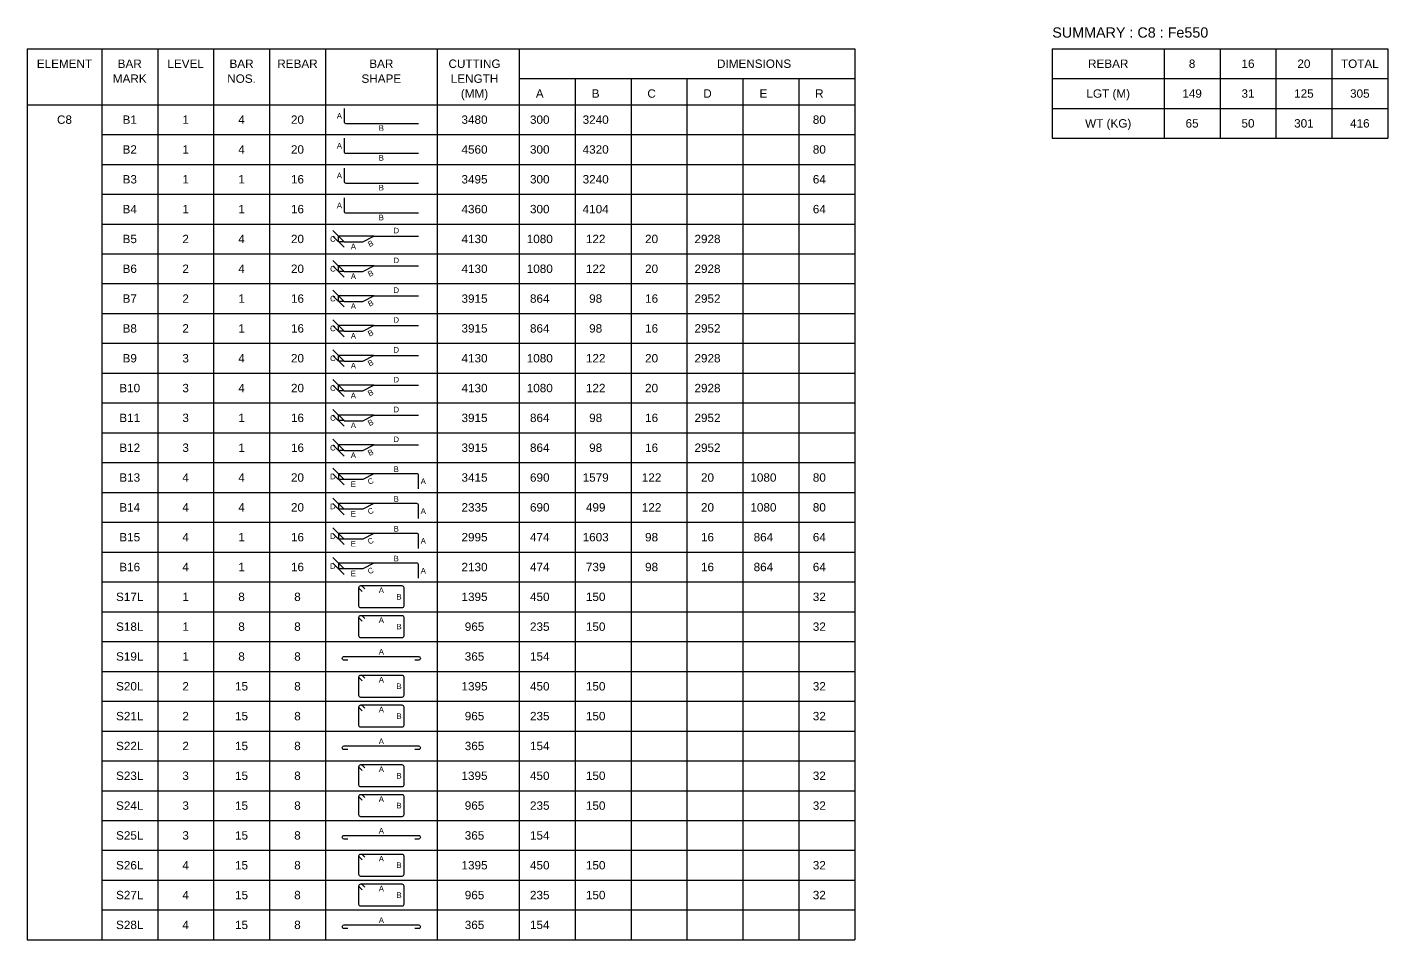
# Model space of a CAD drawing. Header units: inches. Extents: x -816171 to 9366335, y -450961 to 689132.
# Drawn here: x 402185 to 438685, y -27738 to -3259 of the extents above; entities that cross this region are included whole.
import ezdxf
from ezdxf.enums import TextEntityAlignment as Align

# ---------------------------------------------------------------- set-up
doc = ezdxf.new("R2010")
doc.units = ezdxf.units.IN
doc.header["$MEASUREMENT"] = 0
for name, color, linetype in [('Dim', 31, 'Continuous'), ('Reinforcement', 130, 'Continuous'), ('Schedule Border', 60, 'Continuous'), ('Schedule Header', 4, 'Continuous'), ('Text', 31, 'Continuous')]:
    doc.layers.add(name, color=color, linetype=linetype)
doc.styles.add('SC-BBS1', font='SansSerif')
doc.styles.get("Standard").update_dxf_attribs({"font": 'txt.shx'})
doc.dimstyles.new('SCBBSDim', dxfattribs={"dimtxt": 225, "dimasz": 0.18, "dimexe": 0, "dimexo": 0, "dimgap": 0, "dimtad": 1, "dimtoh": 1, "dimdec": 0, "dimzin": 0, "dimdsep": 46, "dimtxsty": 'Standard', "dimtsz": 150, "dimcen": 0.09, "dimclrd": 8, "dimclre": 8, "dimclrt": 3, "dimadec": 0, "dimazin": 0, "dimtfac": 1, "dimtdec": 0, "dimtix": 1, "dimtofl": 0, "dimtmove": 0, "dimatfit": 3, "dimfxl": 1, "dimtolj": 1, "dimtzin": 0, "dimarcsym": 0})

# ---------------------------------------------------------------- blocks, each defined once
blk = doc.blocks.new('*D624')
at = {"layer": 'DEFPOINTS', "color": 0, "transparency": 16777216}
for p in [(410535, -8863), (410685, -9013), (411485, -8863)]:
    blk.add_point(p, dxfattribs=at)
at = {"layer": 'Dim', "color": 8, "lineweight": -2, "transparency": 16777216}
for p, q in [((410685, -9013), (410385, -8713)), ((410685, -9163), (410385, -8863)), ((411485, -8863), (410535, -8863)), ((410535, -9013), (410535, -8863)), ((410685, -9013), (410535, -9013))]:
    blk.add_line(p, q, dxfattribs=at)
blk = doc.blocks.new('*D625')
at = {"layer": 'DEFPOINTS', "color": 0, "transparency": 16777216}
for p in [(410535, -9663), (410685, -9813), (411485, -9663)]:
    blk.add_point(p, dxfattribs=at)
at = {"layer": 'Dim', "color": 8, "lineweight": -2, "transparency": 16777216}
for p, q in [((410685, -9813), (410385, -9513)), ((410685, -9963), (410385, -9663)), ((411485, -9663), (410535, -9663)), ((410535, -9813), (410535, -9663)), ((410685, -9813), (410535, -9813))]:
    blk.add_line(p, q, dxfattribs=at)
blk = doc.blocks.new('*D626')
at = {"layer": 'DEFPOINTS', "color": 0, "transparency": 16777216}
for p in [(410535, -10463), (411485, -10463), (410685, -10613)]:
    blk.add_point(p, dxfattribs=at)
at = {"layer": 'Dim', "color": 8, "lineweight": -2, "transparency": 16777216}
for p, q in [((410685, -10613), (410385, -10313)), ((410685, -10763), (410385, -10463)), ((411485, -10463), (410535, -10463)), ((410535, -10613), (410535, -10463)), ((410685, -10613), (410535, -10613))]:
    blk.add_line(p, q, dxfattribs=at)
blk = doc.blocks.new('*D627')
at = {"layer": 'DEFPOINTS', "color": 0, "transparency": 16777216}
for p in [(410535, -11263), (411485, -11263), (410685, -11413)]:
    blk.add_point(p, dxfattribs=at)
at = {"layer": 'Dim', "color": 8, "lineweight": -2, "transparency": 16777216}
for p, q in [((410685, -11413), (410385, -11113)), ((410685, -11563), (410385, -11263)), ((411485, -11263), (410535, -11263)), ((410535, -11413), (410535, -11263)), ((410685, -11413), (410535, -11413))]:
    blk.add_line(p, q, dxfattribs=at)
blk = doc.blocks.new('*D628')
at = {"layer": 'DEFPOINTS', "color": 0, "transparency": 16777216}
for p in [(410535, -12063), (410685, -12213), (411485, -12063)]:
    blk.add_point(p, dxfattribs=at)
at = {"layer": 'Dim', "color": 8, "lineweight": -2, "transparency": 16777216}
for p, q in [((410685, -12213), (410385, -11913)), ((410685, -12363), (410385, -12063)), ((411485, -12063), (410535, -12063)), ((410535, -12213), (410535, -12063)), ((410685, -12213), (410535, -12213))]:
    blk.add_line(p, q, dxfattribs=at)
blk = doc.blocks.new('*D629')
at = {"layer": 'DEFPOINTS', "color": 0, "transparency": 16777216}
for p in [(410535, -12863), (410685, -13013), (411485, -12863)]:
    blk.add_point(p, dxfattribs=at)
at = {"layer": 'Dim', "color": 8, "lineweight": -2, "transparency": 16777216}
for p, q in [((410685, -13013), (410385, -12713)), ((410685, -13163), (410385, -12863)), ((411485, -12863), (410535, -12863)), ((410535, -13013), (410535, -12863)), ((410685, -13013), (410535, -13013))]:
    blk.add_line(p, q, dxfattribs=at)
blk = doc.blocks.new('*D630')
at = {"layer": 'DEFPOINTS', "color": 0, "transparency": 16777216}
for p in [(410535, -13663), (410685, -13813), (411485, -13663)]:
    blk.add_point(p, dxfattribs=at)
at = {"layer": 'Dim', "color": 8, "lineweight": -2, "transparency": 16777216}
for p, q in [((410685, -13813), (410385, -13513)), ((410685, -13963), (410385, -13663)), ((411485, -13663), (410535, -13663)), ((410535, -13813), (410535, -13663)), ((410685, -13813), (410535, -13813))]:
    blk.add_line(p, q, dxfattribs=at)
blk = doc.blocks.new('*D631')
at = {"layer": 'DEFPOINTS', "color": 0, "transparency": 16777216}
for p in [(410535, -14463), (411485, -14463), (410685, -14613)]:
    blk.add_point(p, dxfattribs=at)
at = {"layer": 'Dim', "color": 8, "lineweight": -2, "transparency": 16777216}
for p, q in [((410685, -14613), (410385, -14313)), ((410685, -14763), (410385, -14463)), ((411485, -14463), (410535, -14463)), ((410535, -14613), (410535, -14463)), ((410685, -14613), (410535, -14613))]:
    blk.add_line(p, q, dxfattribs=at)
blk = doc.blocks.new('*D632')
at = {"layer": 'DEFPOINTS', "color": 0, "transparency": 16777216}
for p in [(411485, -15238), (410535, -15388), (411185, -15388)]:
    blk.add_point(p, dxfattribs=at)
at = {"layer": 'Dim', "color": 8, "lineweight": -2, "transparency": 16777216}
for p, q in [((410685, -15388), (410385, -15088)), ((410685, -15538), (410385, -15238)), ((411485, -15238), (410535, -15238)), ((410535, -15238), (410535, -15388)), ((411185, -15388), (410535, -15388))]:
    blk.add_line(p, q, dxfattribs=at)
blk = doc.blocks.new('*D633')
at = {"layer": 'DEFPOINTS', "color": 0, "transparency": 16777216}
for p in [(411485, -16038), (410535, -16188), (411185, -16188)]:
    blk.add_point(p, dxfattribs=at)
at = {"layer": 'Dim', "color": 8, "lineweight": -2, "transparency": 16777216}
for p, q in [((410685, -16188), (410385, -15888)), ((410685, -16338), (410385, -16038)), ((411485, -16038), (410535, -16038)), ((410535, -16038), (410535, -16188)), ((411185, -16188), (410535, -16188))]:
    blk.add_line(p, q, dxfattribs=at)
blk = doc.blocks.new('*D634')
at = {"layer": 'DEFPOINTS', "color": 0, "transparency": 16777216}
for p in [(410535, -16988), (411185, -16988), (411485, -16838)]:
    blk.add_point(p, dxfattribs=at)
at = {"layer": 'Dim', "color": 8, "lineweight": -2, "transparency": 16777216}
for p, q in [((410685, -16988), (410385, -16688)), ((410685, -17138), (410385, -16838)), ((411485, -16838), (410535, -16838)), ((410535, -16838), (410535, -16988)), ((411185, -16988), (410535, -16988))]:
    blk.add_line(p, q, dxfattribs=at)
blk = doc.blocks.new('*D635')
at = {"layer": 'DEFPOINTS', "color": 0, "transparency": 16777216}
for p in [(410535, -17788), (411185, -17788), (411485, -17638)]:
    blk.add_point(p, dxfattribs=at)
at = {"layer": 'Dim', "color": 8, "lineweight": -2, "transparency": 16777216}
for p, q in [((410685, -17788), (410385, -17488)), ((410685, -17938), (410385, -17638)), ((411485, -17638), (410535, -17638)), ((410535, -17638), (410535, -17788)), ((411185, -17788), (410535, -17788))]:
    blk.add_line(p, q, dxfattribs=at)

msp = doc.modelspace()

# ---------------------------------------------------------------- linework, layer by layer
at = {"layer": 'Reinforcement'}
for points in [[(410684.81876, -5438.34735), (410684.81876, -5788.34735, 0.5), (410734.81876, -5838.34735), (412684.81876, -5838.34735)], [(410684.81876, -6238.34735), (410684.81876, -6588.34735, 0.5), (410734.81876, -6638.34735), (412684.81876, -6638.34735)], [(410684.81876, -7038.34735), (410684.81876, -7388.34735, 0.5), (410734.81876, -7438.34735), (412684.81876, -7438.34735)], [(410684.81876, -7838.34735), (410684.81876, -8188.34735, 0.5), (410734.81876, -8238.34735), (412684.81876, -8238.34735)], [(412684.81876, -15638.34735), (412684.81876, -15288.34735, 0.5), (412634.81876, -15238.34735), (411484.81876, -15238.34735), (411184.81876, -15388.34735), (410684.81876, -15388.34735)], [(412684.81876, -16438.34735), (412684.81876, -16088.34735, 0.5), (412634.81876, -16038.34735), (411484.81876, -16038.34735), (411184.81876, -16188.34735), (410684.81876, -16188.34735)], [(412684.81876, -17238.34735), (412684.81876, -16888.34735, 0.5), (412634.81876, -16838.34735), (411484.81876, -16838.34735), (411184.81876, -16988.34735), (410684.81876, -16988.34735)], [(412684.81876, -18038.34735), (412684.81876, -17688.34735, 0.5), (412634.81876, -17638.34735), (411484.81876, -17638.34735), (411184.81876, -17788.34735), (410684.81876, -17788.34735)], [(411170.17469, -18394.41317), (411099.46362, -18323.70288, -0.1989123674), (411084.81876, -18288.34735, -0.4142046237), (411134.81876, -18238.34735, -0.1989044359), (411170.17391, -18252.99181), (411240.88497, -18323.7021)], [(411170.17469, -19194.41317), (411099.46362, -19123.70288, -0.1989123674), (411084.81876, -19088.34735, -0.4142046237), (411134.81876, -19038.34735, -0.1989044359), (411170.17391, -19052.99181), (411240.88497, -19123.7021)], [(410784.81876, -20238.34735), (410684.81876, -20238.34735, -1), (410684.81876, -20138.34735), (412684.81876, -20138.34735, -1), (412684.81876, -20238.34735), (412584.81876, -20238.34735)], [(411170.17469, -20794.41317), (411099.46362, -20723.70288, -0.1989123674), (411084.81876, -20688.34735, -0.4142046237), (411134.81876, -20638.34735, -0.1989044359), (411170.17391, -20652.99181), (411240.88497, -20723.7021)], [(411170.17469, -21594.41317), (411099.46362, -21523.70288, -0.1989123674), (411084.81876, -21488.34735, -0.4142046237), (411134.81876, -21438.34735, -0.1989044359), (411170.17391, -21452.99181), (411240.88497, -21523.7021)], [(410784.81876, -22638.34735), (410684.81876, -22638.34735, -1), (410684.81876, -22538.34735), (412684.81876, -22538.34735, -1), (412684.81876, -22638.34735), (412584.81876, -22638.34735)], [(411170.17469, -23194.41317), (411099.46362, -23123.70288, -0.1989123674), (411084.81876, -23088.34735, -0.4142046237), (411134.81876, -23038.34735, -0.1989044359), (411170.17391, -23052.99181), (411240.88497, -23123.7021)], [(411170.17469, -23994.41317), (411099.46362, -23923.70288, -0.1989123674), (411084.81876, -23888.34735, -0.4142046237), (411134.81876, -23838.34735, -0.1989044359), (411170.17391, -23852.99181), (411240.88497, -23923.7021)], [(410784.81876, -25038.34735), (410684.81876, -25038.34735, -1), (410684.81876, -24938.34735), (412684.81876, -24938.34735, -1), (412684.81876, -25038.34735), (412584.81876, -25038.34735)], [(411170.17469, -25594.41317), (411099.46362, -25523.70288, -0.1989123674), (411084.81876, -25488.34735, -0.4142046237), (411134.81876, -25438.34735, -0.1989044359), (411170.17391, -25452.99181), (411240.88497, -25523.7021)], [(411170.17469, -26394.41317), (411099.46362, -26323.70288, -0.1989123674), (411084.81876, -26288.34735, -0.4142046237), (411134.81876, -26238.34735, -0.1989044359), (411170.17391, -26252.99181), (411240.88497, -26323.7021)], [(410784.81876, -27438.34735), (410684.81876, -27438.34735, -1), (410684.81876, -27338.34735), (412684.81876, -27338.34735, -1), (412684.81876, -27438.34735), (412584.81876, -27438.34735)]]:
    msp.add_lwpolyline(points, format="xyb", dxfattribs=at)
for points in [[(410684.81876, -9013.34735), (411184.81876, -9013.34735), (411484.81876, -8863.34735), (412684.81876, -8863.34735)], [(410684.81876, -9813.34735), (411184.81876, -9813.34735), (411484.81876, -9663.34735), (412684.81876, -9663.34735)], [(410684.81876, -10613.34735), (411184.81876, -10613.34735), (411484.81876, -10463.34735), (412684.81876, -10463.34735)], [(410684.81876, -11413.34735), (411184.81876, -11413.34735), (411484.81876, -11263.34735), (412684.81876, -11263.34735)], [(410684.81876, -12213.34735), (411184.81876, -12213.34735), (411484.81876, -12063.34735), (412684.81876, -12063.34735)], [(410684.81876, -13013.34735), (411184.81876, -13013.34735), (411484.81876, -12863.34735), (412684.81876, -12863.34735)], [(410684.81876, -13813.34735), (411184.81876, -13813.34735), (411484.81876, -13663.34735), (412684.81876, -13663.34735)], [(410684.81876, -14613.34735), (411184.81876, -14613.34735), (411484.81876, -14463.34735), (412684.81876, -14463.34735)]]:
    msp.add_lwpolyline(points, dxfattribs=at)
for points in [[(411084.81876, -18288.34735, -0.4142046237), (411134.81876, -18238.34735), (412234.81876, -18238.34735, -0.4142046237), (412284.81876, -18288.34735), (412284.81876, -18788.34735, -0.4142046237), (412234.81876, -18838.34735), (411134.81876, -18838.34735, -0.4142046237), (411084.81876, -18788.34735)], [(411084.81876, -19088.34735, -0.4142046237), (411134.81876, -19038.34735), (412234.81876, -19038.34735, -0.4142046237), (412284.81876, -19088.34735), (412284.81876, -19588.34735, -0.4142046237), (412234.81876, -19638.34735), (411134.81876, -19638.34735, -0.4142046237), (411084.81876, -19588.34735)], [(411084.81876, -20688.34735, -0.4142046237), (411134.81876, -20638.34735), (412234.81876, -20638.34735, -0.4142046237), (412284.81876, -20688.34735), (412284.81876, -21188.34735, -0.4142046237), (412234.81876, -21238.34735), (411134.81876, -21238.34735, -0.4142046237), (411084.81876, -21188.34735)], [(411084.81876, -21488.34735, -0.4142046237), (411134.81876, -21438.34735), (412234.81876, -21438.34735, -0.4142046237), (412284.81876, -21488.34735), (412284.81876, -21988.34735, -0.4142046237), (412234.81876, -22038.34735), (411134.81876, -22038.34735, -0.4142046237), (411084.81876, -21988.34735)], [(411084.81876, -23088.34735, -0.4142046237), (411134.81876, -23038.34735), (412234.81876, -23038.34735, -0.4142046237), (412284.81876, -23088.34735), (412284.81876, -23588.34735, -0.4142046237), (412234.81876, -23638.34735), (411134.81876, -23638.34735, -0.4142046237), (411084.81876, -23588.34735)], [(411084.81876, -23888.34735, -0.4142046237), (411134.81876, -23838.34735), (412234.81876, -23838.34735, -0.4142046237), (412284.81876, -23888.34735), (412284.81876, -24388.34735, -0.4142046237), (412234.81876, -24438.34735), (411134.81876, -24438.34735, -0.4142046237), (411084.81876, -24388.34735)], [(411084.81876, -25488.34735, -0.4142046237), (411134.81876, -25438.34735), (412234.81876, -25438.34735, -0.4142046237), (412284.81876, -25488.34735), (412284.81876, -25988.34735, -0.4142046237), (412234.81876, -26038.34735), (411134.81876, -26038.34735, -0.4142046237), (411084.81876, -25988.34735)], [(411084.81876, -26288.34735, -0.4142046237), (411134.81876, -26238.34735), (412234.81876, -26238.34735, -0.4142046237), (412284.81876, -26288.34735), (412284.81876, -26788.34735, -0.4142046237), (412234.81876, -26838.34735), (411134.81876, -26838.34735, -0.4142046237), (411084.81876, -26788.34735)]]:
    msp.add_lwpolyline(points, format="xyb", close=True, dxfattribs=at)
at = {"layer": 'Schedule Border'}
for p, q in [((402184.81876, -3838.34735), (424384.81876, -3838.34735)), ((402184.81876, -3838.34735), (402184.81876, -27738.34735)), ((404184.81876, -3838.34735), (404184.81876, -27738.34735)), ((405684.81876, -3838.34735), (405684.81876, -27738.34735)), ((407184.81876, -3838.34735), (407184.81876, -27738.34735)), ((408684.81876, -3838.34735), (408684.81876, -27738.34735)), ((410184.81876, -3838.34735), (410184.81876, -27738.34735)), ((413184.81876, -3838.34735), (413184.81876, -27738.34735)), ((415384.81876, -3838.34735), (415384.81876, -27738.34735)), ((424384.81876, -3838.34735), (424384.81876, -27738.34735)), ((429684.81876, -3838.34735), (438684.81876, -3838.34735)), ((429684.81876, -3838.34735), (429684.81876, -6238.34735)), ((432684.81876, -3838.34735), (432684.81876, -6238.34735)), ((434184.81876, -3838.34735), (434184.81876, -6238.34735)), ((435684.81876, -3838.34735), (435684.81876, -6238.34735)), ((437184.81876, -3838.34735), (437184.81876, -6238.34735)), ((438684.81876, -3838.34735), (438684.81876, -6238.34735)), ((415384.81876, -4638.34735), (424384.81876, -4638.34735)), ((416884.81876, -4638.34735), (416884.81876, -27738.34735)), ((418384.81876, -4638.34735), (418384.81876, -27738.34735)), ((419884.81876, -4638.34735), (419884.81876, -27738.34735)), ((421384.81876, -4638.34735), (421384.81876, -27738.34735)), ((422884.81876, -4638.34735), (422884.81876, -27738.34735)), ((429684.81876, -4638.34735), (438684.81876, -4638.34735)), ((402184.81876, -5338.34735), (424384.81876, -5338.34735)), ((429684.81876, -5438.34735), (438684.81876, -5438.34735)), ((404184.81876, -6138.34735), (424384.81876, -6138.34735)), ((429684.81876, -6238.34735), (438684.81876, -6238.34735)), ((404184.81876, -6938.34735), (424384.81876, -6938.34735)), ((404184.81876, -7738.34735), (424384.81876, -7738.34735)), ((404184.81876, -8538.34735), (424384.81876, -8538.34735)), ((404184.81876, -9338.34735), (424384.81876, -9338.34735)), ((404184.81876, -10138.34735), (424384.81876, -10138.34735)), ((404184.81876, -10938.34735), (424384.81876, -10938.34735)), ((404184.81876, -11738.34735), (424384.81876, -11738.34735)), ((404184.81876, -12538.34735), (424384.81876, -12538.34735)), ((404184.81876, -13338.34735), (424384.81876, -13338.34735)), ((404184.81876, -14138.34735), (424384.81876, -14138.34735)), ((404184.81876, -14938.34735), (424384.81876, -14938.34735)), ((404184.81876, -15738.34735), (424384.81876, -15738.34735)), ((404184.81876, -16538.34735), (424384.81876, -16538.34735)), ((404184.81876, -17338.34735), (424384.81876, -17338.34735)), ((404184.81876, -18138.34735), (424384.81876, -18138.34735)), ((404184.81876, -18938.34735), (424384.81876, -18938.34735)), ((404184.81876, -19738.34735), (424384.81876, -19738.34735)), ((404184.81876, -20538.34735), (424384.81876, -20538.34735)), ((404184.81876, -21338.34735), (424384.81876, -21338.34735)), ((404184.81876, -22138.34735), (424384.81876, -22138.34735)), ((404184.81876, -22938.34735), (424384.81876, -22938.34735)), ((404184.81876, -23738.34735), (424384.81876, -23738.34735)), ((404184.81876, -24538.34735), (424384.81876, -24538.34735)), ((404184.81876, -25338.34735), (424384.81876, -25338.34735)), ((404184.81876, -26138.34735), (424384.81876, -26138.34735)), ((404184.81876, -26938.34735), (424384.81876, -26938.34735)), ((402184.81876, -27738.34735), (424384.81876, -27738.34735)), ((404184.81876, -27738.34735), (424384.81876, -27738.34735))]:
    msp.add_line(p, q, dxfattribs=at)

# ---------------------------------------------------------------- texts
at = {"layer": 'Dim', "style": 'SC-BBS1'}
for s, p in [('A', (410559.81876, -5638.34735)), ('B', (411684.81876, -5963.34735)), ('A', (410559.81876, -6438.34735)), ('B', (411684.81876, -6763.34735)), ('A', (410559.81876, -7238.34735)), ('B', (411684.81876, -7563.34735)), ('A', (410559.81876, -8038.34735)), ('B', (411684.81876, -8363.34735)), ('D', (412084.81876, -8713.34735)), ('C', (410384.81876, -8938.34735)), ('A', (410934.81876, -9138.34735)), ('D', (412084.81876, -9513.34735)), ('C', (410384.81876, -9738.34735)), ('A', (410934.81876, -9938.34735)), ('C', (410384.81876, -10538.34735)), ('D', (412084.81876, -10313.34735)), ('A', (410934.81876, -10738.34735)), ('C', (410384.81876, -11338.34735)), ('D', (412084.81876, -11113.34735)), ('A', (410934.81876, -11538.34735)), ('D', (412084.81876, -11913.34735)), ('C', (410384.81876, -12138.34735)), ('A', (410934.81876, -12338.34735)), ('D', (412084.81876, -12713.34735)), ('C', (410384.81876, -12938.34735)), ('A', (410934.81876, -13138.34735)), ('D', (412084.81876, -13513.34735)), ('C', (410384.81876, -13738.34735)), ('A', (410934.81876, -13938.34735)), ('C', (410384.81876, -14538.34735)), ('D', (412084.81876, -14313.34735)), ('A', (410934.81876, -14738.34735)), ('D', (410384.81876, -15313.34735)), ('B', (412084.81876, -15113.34735)), ('E', (410934.81876, -15513.34735)), ('A', (412809.81876, -15438.34735)), ('D', (410384.81876, -16113.34735)), ('B', (412084.81876, -15913.34735)), ('E', (410934.81876, -16313.34735)), ('A', (412809.81876, -16238.34735)), ('B', (412084.81876, -16713.34735)), ('D', (410384.81876, -16913.34735)), ('E', (410934.81876, -17113.34735)), ('A', (412809.81876, -17038.34735)), ('B', (412084.81876, -17513.34735)), ('D', (410384.81876, -17713.34735)), ('E', (410934.81876, -17913.34735)), ('A', (412809.81876, -17838.34735)), ('A', (411684.81876, -18363.34735)), ('B', (412159.81876, -18538.34735)), ('A', (411684.81876, -19163.34735)), ('B', (412159.81876, -19338.34735)), ('A', (411684.81876, -20013.34735)), ('A', (411684.81876, -20763.34735)), ('B', (412159.81876, -20938.34735)), ('A', (411684.81876, -21563.34735)), ('B', (412159.81876, -21738.34735)), ('A', (411684.81876, -22413.34735)), ('A', (411684.81876, -23163.34735)), ('B', (412159.81876, -23338.34735)), ('A', (411684.81876, -23963.34735)), ('B', (412159.81876, -24138.34735)), ('A', (411684.81876, -24813.34735)), ('A', (411684.81876, -25563.34735)), ('B', (412159.81876, -25738.34735)), ('A', (411684.81876, -26363.34735)), ('B', (412159.81876, -26538.34735)), ('A', (411684.81876, -27213.34735))]:
    msp.add_text(s, height=150, dxfattribs=at).set_placement(p, align=Align.MIDDLE_CENTER)
for s, p in [('B', (411397.31876, -9063.34735)), ('B', (411397.31876, -9863.34735)), ('B', (411397.31876, -10663.34735)), ('B', (411397.31876, -11463.34735)), ('B', (411397.31876, -12263.34735)), ('B', (411397.31876, -13063.34735)), ('B', (411397.31876, -13863.34735)), ('B', (411397.31876, -14663.34735)), ('C', (411397.31876, -15438.34735)), ('C', (411397.31876, -16238.34735)), ('C', (411397.31876, -17038.34735)), ('C', (411397.31876, -17838.34735))]:
    msp.add_text(s, height=150, rotation=26.565051177, dxfattribs=at).set_placement(p, align=Align.MIDDLE_CENTER)
at = {"layer": 'Schedule Header', "style": 'SC-BBS1'}
msp.add_text('SUMMARY : C8 : Fe550', height=275, dxfattribs=at).set_placement((429684.81876, -3538.34735))
for s, p in [('ELEMENT', (403184.81876, -4238.34735)), ('BAR', (404934.81876, -4238.34735)), ('LEVEL', (406434.81876, -4238.34735)), ('BAR', (407934.81876, -4238.34735)), ('REBAR', (409434.81876, -4238.34735)), ('BAR', (411684.81876, -4238.34735)), ('CUTTING', (414184.81876, -4238.34735)), ('DIMENSIONS', (421684.81876, -4238.34735)), ('REBAR', (431184.81876, -4238.34735)), ('8', (433434.81876, -4238.34735)), ('16', (434934.81876, -4238.34735)), ('20', (436434.81876, -4238.34735)), ('TOTAL', (437934.81876, -4238.34735)), ('MARK', (404934.81876, -4638.34735)), ('NOS.', (407934.81876, -4638.34735)), ('SHAPE', (411684.81876, -4638.34735)), ('LENGTH', (414184.81876, -4638.34735)), ('(MM)', (414184.81876, -5038.34735)), ('A', (415934.81876, -5038.34735)), ('B', (417434.81876, -5038.34735)), ('C', (418934.81876, -5038.34735)), ('D', (420434.81876, -5038.34735)), ('E', (421934.81876, -5038.34735)), ('R', (423434.81876, -5038.34735)), ('LGT (M)', (431184.81876, -5038.34735)), ('WT (KG)', (431184.81876, -5838.34735))]:
    msp.add_text(s, height=225, dxfattribs=at).set_placement(p, align=Align.MIDDLE_CENTER)
at = {"layer": 'Text', "style": 'SC-BBS1'}
for s, p in [('149', (433434.81876, -5038.34735)), ('31', (434934.81876, -5038.34735)), ('125', (436434.81876, -5038.34735)), ('305', (437934.81876, -5038.34735)), ('C8', (403184.81876, -5738.34735)), ('B1', (404934.81876, -5738.34735)), ('1', (406434.81876, -5738.34735)), ('4', (407934.81876, -5738.34735)), ('20', (409434.81876, -5738.34735)), ('3480', (414184.81876, -5738.34735)), ('300', (415934.81876, -5738.34735)), ('3240', (417434.81876, -5738.34735)), ('80', (423434.81876, -5738.34735)), ('65', (433434.81876, -5838.34735)), ('50', (434934.81876, -5838.34735)), ('301', (436434.81876, -5838.34735)), ('416', (437934.81876, -5838.34735)), ('B2', (404934.81876, -6538.34735)), ('1', (406434.81876, -6538.34735)), ('4', (407934.81876, -6538.34735)), ('20', (409434.81876, -6538.34735)), ('4560', (414184.81876, -6538.34735)), ('300', (415934.81876, -6538.34735)), ('4320', (417434.81876, -6538.34735)), ('80', (423434.81876, -6538.34735)), ('B3', (404934.81876, -7338.34735)), ('1', (406434.81876, -7338.34735)), ('1', (407934.81876, -7338.34735)), ('16', (409434.81876, -7338.34735)), ('3495', (414184.81876, -7338.34735)), ('300', (415934.81876, -7338.34735)), ('3240', (417434.81876, -7338.34735)), ('64', (423434.81876, -7338.34735)), ('B4', (404934.81876, -8138.34735)), ('1', (406434.81876, -8138.34735)), ('1', (407934.81876, -8138.34735)), ('16', (409434.81876, -8138.34735)), ('4360', (414184.81876, -8138.34735)), ('300', (415934.81876, -8138.34735)), ('4104', (417434.81876, -8138.34735)), ('64', (423434.81876, -8138.34735)), ('B5', (404934.81876, -8938.34735)), ('2', (406434.81876, -8938.34735)), ('4', (407934.81876, -8938.34735)), ('20', (409434.81876, -8938.34735)), ('4130', (414184.81876, -8938.34735)), ('1080', (415934.81876, -8938.34735)), ('122', (417434.81876, -8938.34735)), ('20', (418934.81876, -8938.34735)), ('2928', (420434.81876, -8938.34735)), ('B6', (404934.81876, -9738.34735)), ('2', (406434.81876, -9738.34735)), ('4', (407934.81876, -9738.34735)), ('20', (409434.81876, -9738.34735)), ('4130', (414184.81876, -9738.34735)), ('1080', (415934.81876, -9738.34735)), ('122', (417434.81876, -9738.34735)), ('20', (418934.81876, -9738.34735)), ('2928', (420434.81876, -9738.34735)), ('B7', (404934.81876, -10538.34735)), ('2', (406434.81876, -10538.34735)), ('1', (407934.81876, -10538.34735)), ('16', (409434.81876, -10538.34735)), ('3915', (414184.81876, -10538.34735)), ('864', (415934.81876, -10538.34735)), ('98', (417434.81876, -10538.34735)), ('16', (418934.81876, -10538.34735)), ('2952', (420434.81876, -10538.34735)), ('B8', (404934.81876, -11338.34735)), ('2', (406434.81876, -11338.34735)), ('1', (407934.81876, -11338.34735)), ('16', (409434.81876, -11338.34735)), ('3915', (414184.81876, -11338.34735)), ('864', (415934.81876, -11338.34735)), ('98', (417434.81876, -11338.34735)), ('16', (418934.81876, -11338.34735)), ('2952', (420434.81876, -11338.34735)), ('B9', (404934.81876, -12138.34735)), ('3', (406434.81876, -12138.34735)), ('4', (407934.81876, -12138.34735)), ('20', (409434.81876, -12138.34735)), ('4130', (414184.81876, -12138.34735)), ('1080', (415934.81876, -12138.34735)), ('122', (417434.81876, -12138.34735)), ('20', (418934.81876, -12138.34735)), ('2928', (420434.81876, -12138.34735)), ('B10', (404934.81876, -12938.34735)), ('3', (406434.81876, -12938.34735)), ('4', (407934.81876, -12938.34735)), ('20', (409434.81876, -12938.34735)), ('4130', (414184.81876, -12938.34735)), ('1080', (415934.81876, -12938.34735)), ('122', (417434.81876, -12938.34735)), ('20', (418934.81876, -12938.34735)), ('2928', (420434.81876, -12938.34735)), ('B11', (404934.81876, -13738.34735)), ('3', (406434.81876, -13738.34735)), ('1', (407934.81876, -13738.34735)), ('16', (409434.81876, -13738.34735)), ('3915', (414184.81876, -13738.34735)), ('864', (415934.81876, -13738.34735)), ('98', (417434.81876, -13738.34735)), ('16', (418934.81876, -13738.34735)), ('2952', (420434.81876, -13738.34735)), ('B12', (404934.81876, -14538.34735)), ('3', (406434.81876, -14538.34735)), ('1', (407934.81876, -14538.34735)), ('16', (409434.81876, -14538.34735)), ('3915', (414184.81876, -14538.34735)), ('864', (415934.81876, -14538.34735)), ('98', (417434.81876, -14538.34735)), ('16', (418934.81876, -14538.34735)), ('2952', (420434.81876, -14538.34735)), ('B13', (404934.81876, -15338.34735)), ('4', (406434.81876, -15338.34735)), ('4', (407934.81876, -15338.34735)), ('20', (409434.81876, -15338.34735)), ('3415', (414184.81876, -15338.34735)), ('690', (415934.81876, -15338.34735)), ('1579', (417434.81876, -15338.34735)), ('122', (418934.81876, -15338.34735)), ('20', (420434.81876, -15338.34735)), ('1080', (421934.81876, -15338.34735)), ('80', (423434.81876, -15338.34735)), ('B14', (404934.81876, -16138.34735)), ('4', (406434.81876, -16138.34735)), ('4', (407934.81876, -16138.34735)), ('20', (409434.81876, -16138.34735)), ('2335', (414184.81876, -16138.34735)), ('690', (415934.81876, -16138.34735)), ('499', (417434.81876, -16138.34735)), ('122', (418934.81876, -16138.34735)), ('20', (420434.81876, -16138.34735)), ('1080', (421934.81876, -16138.34735)), ('80', (423434.81876, -16138.34735)), ('B15', (404934.81876, -16938.34735)), ('4', (406434.81876, -16938.34735)), ('1', (407934.81876, -16938.34735)), ('16', (409434.81876, -16938.34735)), ('2995', (414184.81876, -16938.34735)), ('474', (415934.81876, -16938.34735)), ('1603', (417434.81876, -16938.34735)), ('98', (418934.81876, -16938.34735)), ('16', (420434.81876, -16938.34735)), ('864', (421934.81876, -16938.34735)), ('64', (423434.81876, -16938.34735)), ('B16', (404934.81876, -17738.34735)), ('4', (406434.81876, -17738.34735)), ('1', (407934.81876, -17738.34735)), ('16', (409434.81876, -17738.34735)), ('2130', (414184.81876, -17738.34735)), ('474', (415934.81876, -17738.34735)), ('739', (417434.81876, -17738.34735)), ('98', (418934.81876, -17738.34735)), ('16', (420434.81876, -17738.34735)), ('864', (421934.81876, -17738.34735)), ('64', (423434.81876, -17738.34735)), ('S17L', (404934.81876, -18538.34735)), ('1', (406434.81876, -18538.34735)), ('8', (407934.81876, -18538.34735)), ('8', (409434.81876, -18538.34735)), ('1395', (414184.81876, -18538.34735)), ('450', (415934.81876, -18538.34735)), ('150', (417434.81876, -18538.34735)), ('32', (423434.81876, -18538.34735)), ('S18L', (404934.81876, -19338.34735)), ('1', (406434.81876, -19338.34735)), ('8', (407934.81876, -19338.34735)), ('8', (409434.81876, -19338.34735)), ('965', (414184.81876, -19338.34735)), ('235', (415934.81876, -19338.34735)), ('150', (417434.81876, -19338.34735)), ('32', (423434.81876, -19338.34735)), ('S19L', (404934.81876, -20138.34735)), ('1', (406434.81876, -20138.34735)), ('8', (407934.81876, -20138.34735)), ('8', (409434.81876, -20138.34735)), ('365', (414184.81876, -20138.34735)), ('154', (415934.81876, -20138.34735)), ('S20L', (404934.81876, -20938.34735)), ('2', (406434.81876, -20938.34735)), ('15', (407934.81876, -20938.34735)), ('8', (409434.81876, -20938.34735)), ('1395', (414184.81876, -20938.34735)), ('450', (415934.81876, -20938.34735)), ('150', (417434.81876, -20938.34735)), ('32', (423434.81876, -20938.34735)), ('S21L', (404934.81876, -21738.34735)), ('2', (406434.81876, -21738.34735)), ('15', (407934.81876, -21738.34735)), ('8', (409434.81876, -21738.34735)), ('965', (414184.81876, -21738.34735)), ('235', (415934.81876, -21738.34735)), ('150', (417434.81876, -21738.34735)), ('32', (423434.81876, -21738.34735)), ('S22L', (404934.81876, -22538.34735)), ('2', (406434.81876, -22538.34735)), ('15', (407934.81876, -22538.34735)), ('8', (409434.81876, -22538.34735)), ('365', (414184.81876, -22538.34735)), ('154', (415934.81876, -22538.34735)), ('S23L', (404934.81876, -23338.34735)), ('3', (406434.81876, -23338.34735)), ('15', (407934.81876, -23338.34735)), ('8', (409434.81876, -23338.34735)), ('1395', (414184.81876, -23338.34735)), ('450', (415934.81876, -23338.34735)), ('150', (417434.81876, -23338.34735)), ('32', (423434.81876, -23338.34735)), ('S24L', (404934.81876, -24138.34735)), ('3', (406434.81876, -24138.34735)), ('15', (407934.81876, -24138.34735)), ('8', (409434.81876, -24138.34735)), ('965', (414184.81876, -24138.34735)), ('235', (415934.81876, -24138.34735)), ('150', (417434.81876, -24138.34735)), ('32', (423434.81876, -24138.34735)), ('S25L', (404934.81876, -24938.34735)), ('3', (406434.81876, -24938.34735)), ('15', (407934.81876, -24938.34735)), ('8', (409434.81876, -24938.34735)), ('365', (414184.81876, -24938.34735)), ('154', (415934.81876, -24938.34735)), ('S26L', (404934.81876, -25738.34735)), ('4', (406434.81876, -25738.34735)), ('15', (407934.81876, -25738.34735)), ('8', (409434.81876, -25738.34735)), ('1395', (414184.81876, -25738.34735)), ('450', (415934.81876, -25738.34735)), ('150', (417434.81876, -25738.34735)), ('32', (423434.81876, -25738.34735)), ('S27L', (404934.81876, -26538.34735)), ('4', (406434.81876, -26538.34735)), ('15', (407934.81876, -26538.34735)), ('8', (409434.81876, -26538.34735)), ('965', (414184.81876, -26538.34735)), ('235', (415934.81876, -26538.34735)), ('150', (417434.81876, -26538.34735)), ('32', (423434.81876, -26538.34735)), ('S28L', (404934.81876, -27338.34735)), ('4', (406434.81876, -27338.34735)), ('15', (407934.81876, -27338.34735)), ('8', (409434.81876, -27338.34735)), ('365', (414184.81876, -27338.34735)), ('154', (415934.81876, -27338.34735))]:
    msp.add_text(s, height=225, dxfattribs=at).set_placement(p, align=Align.MIDDLE_CENTER)

# ---------------------------------------------------------------- dimensions: what is measured, and where the dimension line sits
at = {"layer": 'Dim'}
for base, p1, p2, picture, middle in [((410534.81876, -8863.34735), (410684.81876, -9013.34735), (411484.81876, -8863.34735), '*D624', (410534.81876, -8938.34735)), ((410534.81876, -9663.34735), (410684.81876, -9813.34735), (411484.81876, -9663.34735), '*D625', (410534.81876, -9738.34735)), ((410534.81876, -10463.34735), (410684.81876, -10613.34735), (411484.81876, -10463.34735), '*D626', (410534.81876, -10538.34735)), ((410534.81876, -11263.34735), (410684.81876, -11413.34735), (411484.81876, -11263.34735), '*D627', (410534.81876, -11338.34735)), ((410534.81876, -12063.34735), (410684.81876, -12213.34735), (411484.81876, -12063.34735), '*D628', (410534.81876, -12138.34735)), ((410534.81876, -12863.34735), (410684.81876, -13013.34735), (411484.81876, -12863.34735), '*D629', (410534.81876, -12938.34735)), ((410534.81876, -13663.34735), (410684.81876, -13813.34735), (411484.81876, -13663.34735), '*D630', (410534.81876, -13738.34735)), ((410534.81876, -14463.34735), (410684.81876, -14613.34735), (411484.81876, -14463.34735), '*D631', (410534.81876, -14538.34735)), ((410534.81876, -15388.34735), (411484.81876, -15238.34735), (411184.81876, -15388.34735), '*D632', (410534.81876, -15313.34735)), ((410534.81876, -16188.34735), (411484.81876, -16038.34735), (411184.81876, -16188.34735), '*D633', (410534.81876, -16113.34735)), ((410534.81876, -16988.34735), (411484.81876, -16838.34735), (411184.81876, -16988.34735), '*D634', (410534.81876, -16913.34735)), ((410534.81876, -17788.34735), (411484.81876, -17638.34735), (411184.81876, -17788.34735), '*D635', (410534.81876, -17713.34735))]:
    dim = msp.add_linear_dim(base=base, p1=p1, p2=p2, angle=90, text=' ', dimstyle='SCBBSDim', dxfattribs=at)
    dim.commit()
    dim.dimension.update_dxf_attribs({"geometry": picture, "text_midpoint": middle})

doc.saveas('drawing.dxf')
